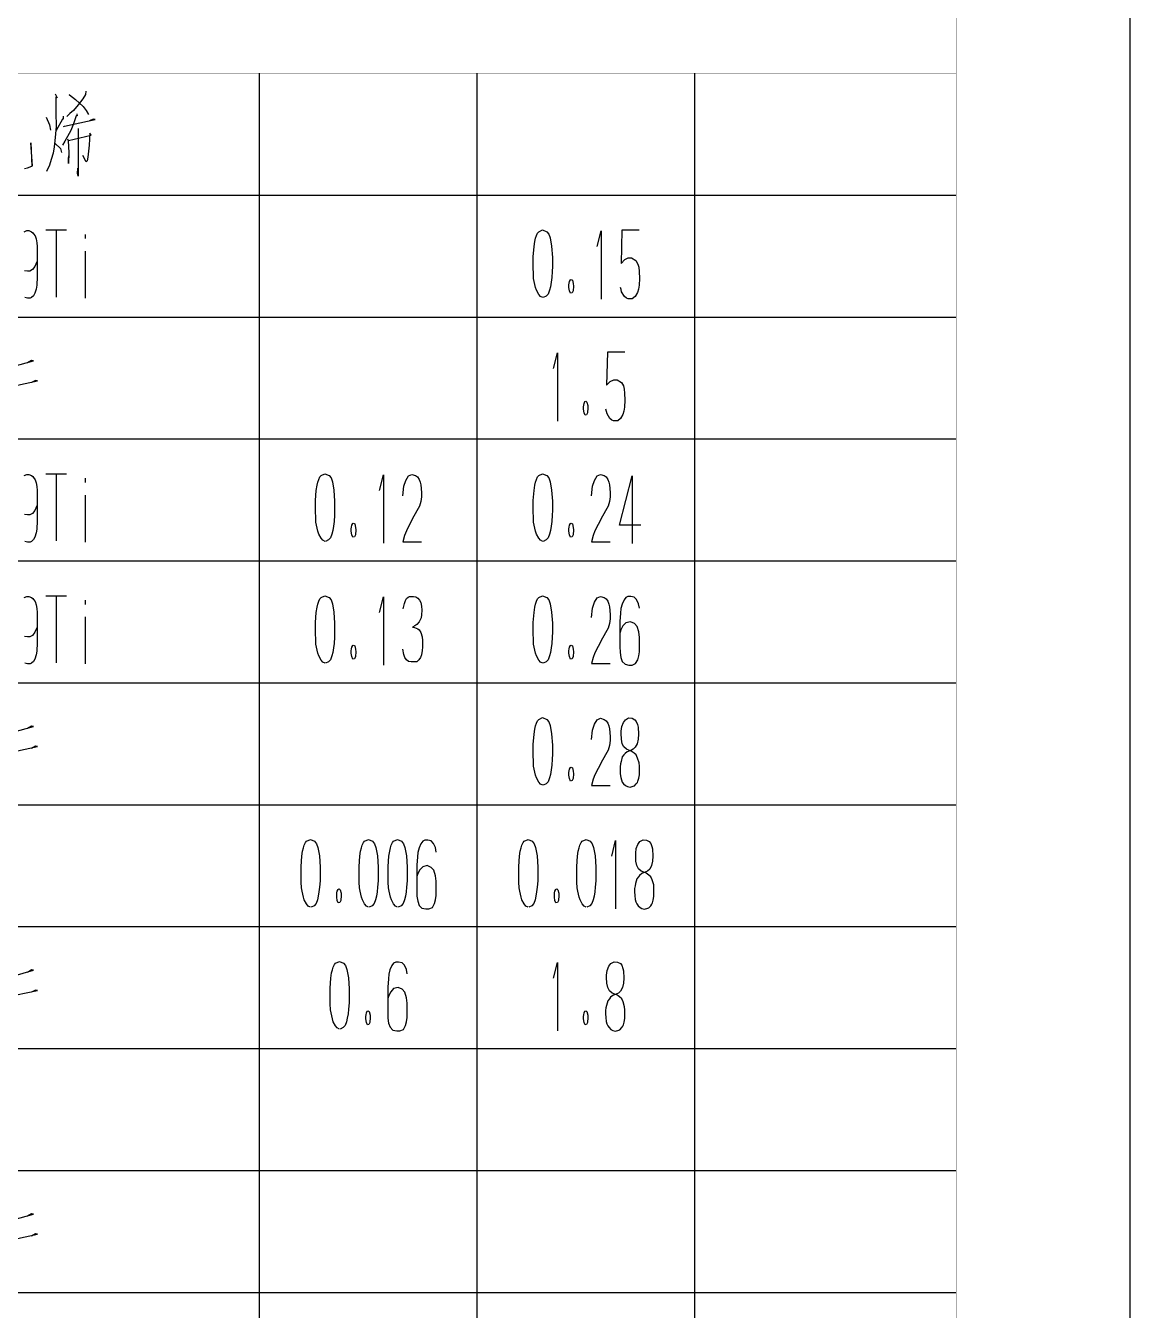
# Model space of a CAD drawing. Extents: x 0 to 2376, y 0 to 3364.
# Drawn here: x 2122.3 to 2376, y 1379.9 to 1674.9 of the extents above; entities that cross this region are included whole.
import ezdxf

# ---------------------------------------------------------------- set-up
doc = ezdxf.new("R2010")
doc.units = 0
doc.header["$MEASUREMENT"] = 0
for name, color, linetype in [('6', 7, 'Continuous'), ('8', 7, 'Continuous'), ('9', 7, 'Continuous')]:
    doc.layers.add(name, color=color, linetype=linetype)

# ---------------------------------------------------------------- blocks, each defined once
blk = doc.blocks.new('BLKENT83')
at = {"layer": '8', "color": 15, "linetype": 'Continuous'}
blk.add_line((2376, 0), (2376, 3364), dxfattribs=at)
at = {"layer": '8', "color": 7, "linetype": 'Continuous', "const_width": 0.03}
blk.add_lwpolyline([(2336, 40), (2336, 3324)], dxfattribs=at)
blk = doc.blocks.new('BLKENT240')
at = {"layer": '9', "color": 2, "linetype": 'Continuous'}
for p, q in [((2119.31, 1400.63), (2124.07, 1401.96)), ((2123.59, 1402.04), (2122.71, 1401.49)), ((2124.07, 1401.96), (2123.59, 1402.04)), ((2117.58, 1395.76), (2125.01, 1397.33)), ((2124.54, 1397.41), (2123.59, 1396.94)), ((2125.01, 1397.33), (2124.54, 1397.41))]:
    blk.add_line(p, q, dxfattribs=at)
blk = doc.blocks.new('BLKENT242')
at = {"layer": '9', "color": 2, "linetype": 'Continuous'}
for p, q in [((2119.31, 1456.63), (2124.07, 1457.96)), ((2123.59, 1458.04), (2122.71, 1457.49)), ((2124.07, 1457.96), (2123.59, 1458.04)), ((2192.54, 1457.36), (2192.73, 1458.08)), ((2192.73, 1458.08), (2192.91, 1458.72)), ((2192.91, 1458.72), (2193.2, 1459.28)), ((2193.2, 1459.28), (2193.46, 1459.6)), ((2193.46, 1459.6), (2194.35, 1460)), ((2194.35, 1460), (2195.29, 1459.6)), ((2195.29, 1459.6), (2195.76, 1459.04)), ((2195.76, 1459.04), (2196.05, 1458.16)), ((2196.05, 1458.16), (2196.41, 1456.24)), ((2205.95, 1458.08), (2205.67, 1457.04)), ((2206.37, 1459.04), (2205.95, 1458.08)), ((2206.79, 1459.6), (2206.37, 1459.04)), ((2207.29, 1459.84), (2206.79, 1459.6)), ((2207.94, 1459.84), (2207.29, 1459.84)), ((2208.73, 1459.68), (2207.94, 1459.84)), ((2209.25, 1459.12), (2208.73, 1459.68)), ((2209.72, 1458.16), (2209.25, 1459.12)), ((2209.9, 1457.12), (2209.72, 1458.16)), ((2243.54, 1456.16), (2244.42, 1459.76)), ((2244.42, 1459.76), (2244.42, 1444.08)), ((2255.72, 1456.88), (2255.85, 1457.92)), ((2255.85, 1457.92), (2256.22, 1458.88)), ((2256.22, 1458.88), (2256.69, 1459.52)), ((2256.69, 1459.52), (2257.42, 1459.92)), ((2257.42, 1459.92), (2258.2, 1459.84)), ((2258.2, 1459.84), (2258.86, 1459.52)), ((2258.86, 1459.52), (2259.17, 1459.12)), ((2259.17, 1459.12), (2259.46, 1458.4)), ((2259.46, 1458.4), (2259.59, 1457.84)), ((2259.59, 1457.84), (2259.67, 1456.16)), ((2192.2, 1453.84), (2192.36, 1456.16)), ((2192.36, 1456.16), (2192.54, 1457.36)), ((2196.41, 1456.24), (2196.57, 1453.68)), ((2205.59, 1456), (2205.43, 1454.08)), ((2205.67, 1457.04), (2205.59, 1456)), ((2255.72, 1456.32), (2255.72, 1456.88)), ((2255.77, 1455.04), (2255.72, 1456.32)), ((2255.98, 1454), (2255.77, 1455.04)), ((2259.59, 1455.04), (2259.35, 1454)), ((2259.67, 1456.16), (2259.59, 1455.04)), ((2117.58, 1451.76), (2125.01, 1453.33)), ((2124.54, 1453.41), (2123.59, 1452.94)), ((2125.01, 1453.33), (2124.54, 1453.41)), ((2192.2, 1451.04), (2192.2, 1453.84)), ((2196.57, 1451.6), (2196.54, 1450.48)), ((2196.57, 1453.68), (2196.57, 1451.6)), ((2205.43, 1454.08), (2205.43, 1448.32)), ((2205.67, 1452.16), (2205.48, 1451.52)), ((2206.11, 1453.04), (2205.67, 1452.16)), ((2206.79, 1453.76), (2206.11, 1453.04)), ((2207.84, 1454), (2206.79, 1453.76)), ((2208.78, 1453.6), (2207.84, 1454)), ((2209.35, 1452.96), (2208.78, 1453.6)), ((2209.75, 1451.68), (2209.35, 1452.96)), ((2209.9, 1450.4), (2209.75, 1451.68)), ((2256.35, 1453.28), (2255.98, 1454)), ((2256.95, 1452.72), (2256.35, 1453.28)), ((2256.61, 1451.76), (2256.35, 1451.44)), ((2257.1, 1452.16), (2256.61, 1451.76)), ((2257.63, 1452.48), (2256.95, 1452.72)), ((2258.07, 1452.56), (2257.1, 1452.16)), ((2258.7, 1451.84), (2257.81, 1452.48)), ((2258.44, 1452.72), (2258.07, 1452.56)), ((2258.93, 1453.2), (2258.44, 1452.72)), ((2259.17, 1451.44), (2258.7, 1451.84)), ((2259.35, 1454), (2258.93, 1453.2)), ((2192.23, 1450.24), (2192.2, 1451.04)), ((2192.28, 1448.88), (2192.23, 1450.24)), ((2192.41, 1448.16), (2192.28, 1448.88)), ((2196.44, 1449.04), (2196.31, 1448)), ((2196.54, 1450.48), (2196.44, 1449.04)), ((2200.73, 1448.56), (2200.86, 1448.64)), ((2200.91, 1448.64), (2201.2, 1448.48)), ((2209.9, 1448.24), (2209.9, 1450.4)), ((2250.73, 1448.56), (2250.86, 1448.64)), ((2250.91, 1448.64), (2251.2, 1448.48)), ((2255.56, 1449.36), (2255.48, 1448.72)), ((2255.48, 1448.72), (2255.48, 1448)), ((2255.69, 1449.92), (2255.56, 1449.36)), ((2255.98, 1450.96), (2255.69, 1449.92)), ((2256.35, 1451.44), (2255.98, 1450.96)), ((2259.48, 1450.72), (2259.17, 1451.44)), ((2259.85, 1449.6), (2259.48, 1450.72)), ((2259.9, 1448.88), (2259.85, 1449.6)), ((2259.9, 1447.84), (2259.9, 1448.88)), ((2192.73, 1446.8), (2192.41, 1448.16)), ((2192.93, 1446.16), (2192.73, 1446.8)), ((2193.46, 1445.2), (2192.93, 1446.16)), ((2195.94, 1446.16), (2195.63, 1445.28)), ((2196.15, 1446.96), (2195.94, 1446.16)), ((2196.31, 1448), (2196.15, 1446.96)), ((2200.39, 1447.36), (2200.44, 1447.76)), ((2200.39, 1446.8), (2200.39, 1447.36)), ((2200.52, 1446), (2200.39, 1446.8)), ((2200.44, 1447.76), (2200.52, 1448.16)), ((2200.52, 1448.16), (2200.73, 1448.56)), ((2200.75, 1445.44), (2200.52, 1446)), ((2201.35, 1446), (2201.12, 1445.52)), ((2201.2, 1448.48), (2201.38, 1447.68)), ((2201.43, 1447.12), (2201.35, 1446)), ((2201.38, 1447.68), (2201.43, 1447.12)), ((2205.43, 1448.32), (2205.48, 1446.96)), ((2205.48, 1446.96), (2205.64, 1445.84)), ((2205.64, 1445.84), (2205.98, 1444.88)), ((2209.54, 1445.28), (2209.77, 1446.16)), ((2209.77, 1446.16), (2209.9, 1447.12)), ((2209.9, 1447.12), (2209.9, 1448.24)), ((2250.39, 1447.36), (2250.44, 1447.76)), ((2250.39, 1446.8), (2250.39, 1447.36)), ((2250.52, 1446), (2250.39, 1446.8)), ((2250.44, 1447.76), (2250.52, 1448.16)), ((2250.52, 1448.16), (2250.73, 1448.56)), ((2250.75, 1445.44), (2250.52, 1446)), ((2251.35, 1446), (2251.12, 1445.52)), ((2251.2, 1448.48), (2251.38, 1447.68)), ((2251.43, 1447.12), (2251.35, 1446)), ((2251.38, 1447.68), (2251.43, 1447.12)), ((2255.48, 1448), (2255.51, 1447.12)), ((2255.51, 1447.12), (2255.61, 1446.24)), ((2255.61, 1446.24), (2255.77, 1445.68)), ((2255.77, 1445.68), (2255.95, 1445.2)), ((2259.56, 1445.44), (2259.75, 1446.08)), ((2259.75, 1446.08), (2259.9, 1446.88)), ((2259.9, 1446.88), (2259.9, 1447.84)), ((2193.85, 1444.72), (2193.46, 1445.2)), ((2194.37, 1444.48), (2193.85, 1444.72)), ((2195.18, 1444.8), (2194.48, 1444.48)), ((2195.63, 1445.28), (2195.18, 1444.8)), ((2201.12, 1445.52), (2200.75, 1445.44)), ((2205.98, 1444.88), (2206.61, 1444.24)), ((2206.61, 1444.24), (2207.5, 1444.08)), ((2207.5, 1444.08), (2208.2, 1444.08)), ((2208.2, 1444.08), (2209.04, 1444.4)), ((2209.04, 1444.4), (2209.54, 1445.28)), ((2251.12, 1445.52), (2250.75, 1445.44)), ((2255.95, 1445.2), (2256.27, 1444.8)), ((2256.27, 1444.8), (2256.71, 1444.4)), ((2256.71, 1444.4), (2257.16, 1444.16)), ((2257.16, 1444.16), (2257.76, 1444)), ((2257.76, 1444), (2258.49, 1444.24)), ((2258.49, 1444.24), (2258.78, 1444.32)), ((2258.78, 1444.32), (2259.17, 1444.8)), ((2259.17, 1444.8), (2259.43, 1445.12)), ((2259.43, 1445.12), (2259.56, 1445.44))]:
    blk.add_line(p, q, dxfattribs=at)
blk = doc.blocks.new('BLKENT243')
at = {"layer": '9', "color": 2, "linetype": 'Continuous'}
for p, q in [((2186.24, 1486.72), (2186.53, 1487.28)), ((2186.53, 1487.28), (2186.79, 1487.6)), ((2186.79, 1487.6), (2187.68, 1488)), ((2187.68, 1488), (2188.62, 1487.6)), ((2188.62, 1487.6), (2189.09, 1487.04)), ((2189.09, 1487.04), (2189.38, 1486.16)), ((2199.58, 1486.72), (2199.86, 1487.28)), ((2199.86, 1487.28), (2200.12, 1487.6)), ((2200.12, 1487.6), (2201.01, 1488)), ((2201.01, 1488), (2201.95, 1487.6)), ((2201.95, 1487.6), (2202.42, 1487.04)), ((2202.42, 1487.04), (2202.71, 1486.16)), ((2206.24, 1486.72), (2206.53, 1487.28)), ((2206.53, 1487.28), (2206.79, 1487.6)), ((2206.79, 1487.6), (2207.68, 1488)), ((2207.68, 1488), (2208.62, 1487.6)), ((2208.62, 1487.6), (2209.09, 1487.04)), ((2209.09, 1487.04), (2209.38, 1486.16)), ((2213.04, 1487.04), (2212.62, 1486.08)), ((2213.46, 1487.6), (2213.04, 1487.04)), ((2213.95, 1487.84), (2213.46, 1487.6)), ((2214.61, 1487.84), (2213.95, 1487.84)), ((2215.39, 1487.68), (2214.61, 1487.84)), ((2215.92, 1487.12), (2215.39, 1487.68)), ((2216.39, 1486.16), (2215.92, 1487.12)), ((2236.24, 1486.72), (2236.53, 1487.28)), ((2236.53, 1487.28), (2236.79, 1487.6)), ((2236.79, 1487.6), (2237.68, 1488)), ((2237.68, 1488), (2238.62, 1487.6)), ((2238.62, 1487.6), (2239.09, 1487.04)), ((2239.09, 1487.04), (2239.38, 1486.16)), ((2249.58, 1486.72), (2249.86, 1487.28)), ((2249.86, 1487.28), (2250.12, 1487.6)), ((2250.12, 1487.6), (2251.01, 1488)), ((2251.01, 1488), (2251.95, 1487.6)), ((2251.95, 1487.6), (2252.42, 1487.04)), ((2252.42, 1487.04), (2252.71, 1486.16)), ((2256.87, 1484.16), (2257.76, 1487.76)), ((2257.76, 1487.76), (2257.76, 1472.08)), ((2262.88, 1486.88), (2263.35, 1487.52)), ((2263.35, 1487.52), (2264.09, 1487.92)), ((2264.09, 1487.92), (2264.87, 1487.84)), ((2264.87, 1487.84), (2265.52, 1487.52)), ((2265.52, 1487.52), (2265.84, 1487.12)), ((2265.84, 1487.12), (2266.12, 1486.4)), ((2185.54, 1481.84), (2185.69, 1484.16)), ((2185.69, 1484.16), (2185.88, 1485.36)), ((2185.88, 1485.36), (2186.06, 1486.08)), ((2186.06, 1486.08), (2186.24, 1486.72)), ((2189.38, 1486.16), (2189.75, 1484.24)), ((2189.75, 1484.24), (2189.9, 1481.68)), ((2198.87, 1481.84), (2199.03, 1484.16)), ((2199.03, 1484.16), (2199.21, 1485.36)), ((2199.21, 1485.36), (2199.39, 1486.08)), ((2199.39, 1486.08), (2199.58, 1486.72)), ((2202.71, 1486.16), (2203.08, 1484.24)), ((2203.08, 1484.24), (2203.24, 1481.68)), ((2205.54, 1481.84), (2205.69, 1484.16)), ((2205.69, 1484.16), (2205.88, 1485.36)), ((2205.88, 1485.36), (2206.06, 1486.08)), ((2206.06, 1486.08), (2206.24, 1486.72)), ((2209.38, 1486.16), (2209.75, 1484.24)), ((2209.75, 1484.24), (2209.9, 1481.68)), ((2212.26, 1484), (2212.1, 1482.08)), ((2212.33, 1485.04), (2212.26, 1484)), ((2212.62, 1486.08), (2212.33, 1485.04)), ((2216.57, 1485.12), (2216.39, 1486.16)), ((2235.54, 1481.84), (2235.69, 1484.16)), ((2235.69, 1484.16), (2235.88, 1485.36)), ((2235.88, 1485.36), (2236.06, 1486.08)), ((2236.06, 1486.08), (2236.24, 1486.72)), ((2239.38, 1486.16), (2239.75, 1484.24)), ((2239.75, 1484.24), (2239.9, 1481.68)), ((2248.87, 1481.84), (2249.03, 1484.16)), ((2249.03, 1484.16), (2249.21, 1485.36)), ((2249.21, 1485.36), (2249.39, 1486.08)), ((2249.39, 1486.08), (2249.58, 1486.72)), ((2252.71, 1486.16), (2253.08, 1484.24)), ((2253.08, 1484.24), (2253.24, 1481.68)), ((2262.39, 1484.88), (2262.52, 1485.92)), ((2262.39, 1484.32), (2262.39, 1484.88)), ((2262.44, 1483.04), (2262.39, 1484.32)), ((2262.52, 1485.92), (2262.88, 1486.88)), ((2266.12, 1486.4), (2266.26, 1485.84)), ((2266.26, 1485.84), (2266.33, 1484.16)), ((2266.33, 1484.16), (2266.26, 1483.04)), ((2185.54, 1479.04), (2185.54, 1481.84)), ((2189.9, 1481.68), (2189.9, 1479.6)), ((2198.87, 1479.04), (2198.87, 1481.84)), ((2203.24, 1481.68), (2203.24, 1479.6)), ((2205.54, 1479.04), (2205.54, 1481.84)), ((2209.9, 1481.68), (2209.9, 1479.6)), ((2212.1, 1482.08), (2212.1, 1476.32)), ((2212.78, 1481.04), (2212.33, 1480.16)), ((2213.46, 1481.76), (2212.78, 1481.04)), ((2214.5, 1482), (2213.46, 1481.76)), ((2215.44, 1481.6), (2214.5, 1482)), ((2216.02, 1480.96), (2215.44, 1481.6)), ((2235.54, 1479.04), (2235.54, 1481.84)), ((2239.9, 1481.68), (2239.9, 1479.6)), ((2248.87, 1479.04), (2248.87, 1481.84)), ((2253.24, 1481.68), (2253.24, 1479.6)), ((2262.65, 1482), (2262.44, 1483.04)), ((2263.01, 1481.28), (2262.65, 1482)), ((2263.61, 1480.72), (2263.01, 1481.28)), ((2265.6, 1481.2), (2265.1, 1480.72)), ((2266.02, 1482), (2265.6, 1481.2)), ((2266.26, 1483.04), (2266.02, 1482)), ((2185.56, 1478.24), (2185.54, 1479.04)), ((2185.61, 1476.88), (2185.56, 1478.24)), ((2189.88, 1478.48), (2189.77, 1477.04)), ((2189.9, 1479.6), (2189.88, 1478.48)), ((2198.9, 1478.24), (2198.87, 1479.04)), ((2198.95, 1476.88), (2198.9, 1478.24)), ((2203.21, 1478.48), (2203.1, 1477.04)), ((2203.24, 1479.6), (2203.21, 1478.48)), ((2205.56, 1478.24), (2205.54, 1479.04)), ((2205.61, 1476.88), (2205.56, 1478.24)), ((2209.88, 1478.48), (2209.77, 1477.04)), ((2209.9, 1479.6), (2209.88, 1478.48)), ((2212.33, 1480.16), (2212.15, 1479.52)), ((2216.41, 1479.68), (2216.02, 1480.96)), ((2216.57, 1478.4), (2216.41, 1479.68)), ((2216.57, 1476.24), (2216.57, 1478.4)), ((2235.56, 1478.24), (2235.54, 1479.04)), ((2235.61, 1476.88), (2235.56, 1478.24)), ((2239.88, 1478.48), (2239.77, 1477.04)), ((2239.9, 1479.6), (2239.88, 1478.48)), ((2248.9, 1478.24), (2248.87, 1479.04)), ((2248.95, 1476.88), (2248.9, 1478.24)), ((2253.21, 1478.48), (2253.1, 1477.04)), ((2253.24, 1479.6), (2253.21, 1478.48)), ((2262.65, 1478.96), (2262.36, 1477.92)), ((2263.01, 1479.44), (2262.65, 1478.96)), ((2263.27, 1479.76), (2263.01, 1479.44)), ((2263.77, 1480.16), (2263.27, 1479.76)), ((2264.29, 1480.48), (2263.61, 1480.72)), ((2264.74, 1480.56), (2263.77, 1480.16)), ((2265.37, 1479.84), (2264.48, 1480.48)), ((2265.1, 1480.72), (2264.74, 1480.56)), ((2265.84, 1479.44), (2265.37, 1479.84)), ((2266.15, 1478.72), (2265.84, 1479.44)), ((2266.52, 1477.6), (2266.15, 1478.72)), ((2185.75, 1476.16), (2185.61, 1476.88)), ((2186.06, 1474.8), (2185.75, 1476.16)), ((2189.64, 1476), (2189.48, 1474.96)), ((2189.77, 1477.04), (2189.64, 1476)), ((2193.72, 1475.36), (2193.77, 1475.76)), ((2193.72, 1474.8), (2193.72, 1475.36)), ((2193.77, 1475.76), (2193.85, 1476.16)), ((2193.85, 1476.16), (2194.06, 1476.56)), ((2194.06, 1476.56), (2194.19, 1476.64)), ((2194.24, 1476.64), (2194.53, 1476.48)), ((2194.53, 1476.48), (2194.71, 1475.68)), ((2194.71, 1475.68), (2194.76, 1475.12)), ((2199.08, 1476.16), (2198.95, 1476.88)), ((2199.39, 1474.8), (2199.08, 1476.16)), ((2202.97, 1476), (2202.82, 1474.96)), ((2203.1, 1477.04), (2202.97, 1476)), ((2205.75, 1476.16), (2205.61, 1476.88)), ((2206.06, 1474.8), (2205.75, 1476.16)), ((2209.64, 1476), (2209.48, 1474.96)), ((2209.77, 1477.04), (2209.64, 1476)), ((2212.1, 1476.32), (2212.15, 1474.96)), ((2216.57, 1475.12), (2216.57, 1476.24)), ((2235.75, 1476.16), (2235.61, 1476.88)), ((2236.06, 1474.8), (2235.75, 1476.16)), ((2239.64, 1476), (2239.48, 1474.96)), ((2239.77, 1477.04), (2239.64, 1476)), ((2243.72, 1475.36), (2243.77, 1475.76)), ((2243.72, 1474.8), (2243.72, 1475.36)), ((2243.77, 1475.76), (2243.85, 1476.16)), ((2243.85, 1476.16), (2244.06, 1476.56)), ((2244.06, 1476.56), (2244.19, 1476.64)), ((2244.24, 1476.64), (2244.53, 1476.48)), ((2244.53, 1476.48), (2244.71, 1475.68)), ((2244.71, 1475.68), (2244.76, 1475.12)), ((2249.08, 1476.16), (2248.95, 1476.88)), ((2249.39, 1474.8), (2249.08, 1476.16)), ((2252.97, 1476), (2252.82, 1474.96)), ((2253.1, 1477.04), (2252.97, 1476)), ((2262.23, 1477.36), (2262.15, 1476.72)), ((2262.15, 1476.72), (2262.15, 1476)), ((2262.15, 1476), (2262.18, 1475.12)), ((2262.36, 1477.92), (2262.23, 1477.36)), ((2266.57, 1476.88), (2266.52, 1477.6)), ((2266.57, 1475.84), (2266.57, 1476.88)), ((2266.57, 1474.88), (2266.57, 1475.84)), ((2186.27, 1474.16), (2186.06, 1474.8)), ((2186.79, 1473.2), (2186.27, 1474.16)), ((2187.18, 1472.72), (2186.79, 1473.2)), ((2187.71, 1472.48), (2187.18, 1472.72)), ((2188.52, 1472.8), (2187.81, 1472.48)), ((2188.96, 1473.28), (2188.52, 1472.8)), ((2189.27, 1474.16), (2188.96, 1473.28)), ((2189.48, 1474.96), (2189.27, 1474.16)), ((2193.85, 1474), (2193.72, 1474.8)), ((2194.08, 1473.44), (2193.85, 1474)), ((2194.45, 1473.52), (2194.08, 1473.44)), ((2194.69, 1474), (2194.45, 1473.52)), ((2194.76, 1475.12), (2194.69, 1474)), ((2199.6, 1474.16), (2199.39, 1474.8)), ((2200.12, 1473.2), (2199.6, 1474.16)), ((2200.52, 1472.72), (2200.12, 1473.2)), ((2201.04, 1472.48), (2200.52, 1472.72)), ((2201.85, 1472.8), (2201.14, 1472.48)), ((2202.29, 1473.28), (2201.85, 1472.8)), ((2202.61, 1474.16), (2202.29, 1473.28)), ((2202.82, 1474.96), (2202.61, 1474.16)), ((2206.27, 1474.16), (2206.06, 1474.8)), ((2206.79, 1473.2), (2206.27, 1474.16)), ((2207.18, 1472.72), (2206.79, 1473.2)), ((2207.71, 1472.48), (2207.18, 1472.72)), ((2208.52, 1472.8), (2207.81, 1472.48)), ((2208.96, 1473.28), (2208.52, 1472.8)), ((2209.27, 1474.16), (2208.96, 1473.28)), ((2209.48, 1474.96), (2209.27, 1474.16)), ((2212.15, 1474.96), (2212.31, 1473.84)), ((2212.31, 1473.84), (2212.65, 1472.88)), ((2212.65, 1472.88), (2213.27, 1472.24)), ((2213.27, 1472.24), (2214.16, 1472.08)), ((2214.87, 1472.08), (2215.71, 1472.4)), ((2215.71, 1472.4), (2216.2, 1473.28)), ((2216.2, 1473.28), (2216.44, 1474.16)), ((2216.44, 1474.16), (2216.57, 1475.12)), ((2236.27, 1474.16), (2236.06, 1474.8)), ((2236.79, 1473.2), (2236.27, 1474.16)), ((2237.18, 1472.72), (2236.79, 1473.2)), ((2237.71, 1472.48), (2237.18, 1472.72)), ((2238.52, 1472.8), (2237.81, 1472.48)), ((2238.96, 1473.28), (2238.52, 1472.8)), ((2239.27, 1474.16), (2238.96, 1473.28)), ((2239.48, 1474.96), (2239.27, 1474.16)), ((2243.85, 1474), (2243.72, 1474.8)), ((2244.08, 1473.44), (2243.85, 1474)), ((2244.45, 1473.52), (2244.08, 1473.44)), ((2244.69, 1474), (2244.45, 1473.52)), ((2244.76, 1475.12), (2244.69, 1474)), ((2249.6, 1474.16), (2249.39, 1474.8)), ((2250.12, 1473.2), (2249.6, 1474.16)), ((2250.52, 1472.72), (2250.12, 1473.2)), ((2251.04, 1472.48), (2250.52, 1472.72)), ((2251.85, 1472.8), (2251.14, 1472.48)), ((2252.29, 1473.28), (2251.85, 1472.8)), ((2252.61, 1474.16), (2252.29, 1473.28)), ((2252.82, 1474.96), (2252.61, 1474.16)), ((2262.18, 1475.12), (2262.28, 1474.24)), ((2262.28, 1474.24), (2262.44, 1473.68)), ((2262.44, 1473.68), (2262.62, 1473.2)), ((2262.62, 1473.2), (2262.93, 1472.8)), ((2262.93, 1472.8), (2263.38, 1472.4)), ((2263.38, 1472.4), (2263.82, 1472.16)), ((2264.43, 1472), (2265.16, 1472.24)), ((2265.16, 1472.24), (2265.44, 1472.32)), ((2265.44, 1472.32), (2265.84, 1472.8)), ((2265.84, 1472.8), (2266.1, 1473.12)), ((2266.1, 1473.12), (2266.23, 1473.44)), ((2266.23, 1473.44), (2266.41, 1474.08)), ((2266.41, 1474.08), (2266.57, 1474.88)), ((2214.16, 1472.08), (2214.87, 1472.08)), ((2263.82, 1472.16), (2264.43, 1472))]:
    blk.add_line(p, q, dxfattribs=at)
blk = doc.blocks.new('BLKENT244')
at = {"layer": '9', "color": 2, "linetype": 'Continuous'}
for p, q in [((2119.31, 1512.63), (2124.07, 1513.96)), ((2123.59, 1514.04), (2122.71, 1513.49)), ((2124.07, 1513.96), (2123.59, 1514.04)), ((2239.21, 1513.36), (2239.39, 1514.08)), ((2239.39, 1514.08), (2239.58, 1514.72)), ((2239.58, 1514.72), (2239.86, 1515.28)), ((2239.86, 1515.28), (2240.12, 1515.6)), ((2240.12, 1515.6), (2241.01, 1516)), ((2241.01, 1516), (2241.95, 1515.6)), ((2241.95, 1515.6), (2242.42, 1515.04)), ((2242.42, 1515.04), (2242.71, 1514.16)), ((2242.71, 1514.16), (2243.08, 1512.24)), ((2252.49, 1513.12), (2252.91, 1514.48)), ((2252.91, 1514.48), (2253.51, 1515.52)), ((2253.51, 1515.52), (2254.27, 1515.84)), ((2254.27, 1515.84), (2255.16, 1515.6)), ((2255.16, 1515.6), (2255.63, 1515.28)), ((2255.63, 1515.28), (2255.97, 1514.72)), ((2255.97, 1514.72), (2256.2, 1514.08)), ((2256.2, 1514.08), (2256.36, 1513.44)), ((2259.05, 1512.88), (2259.18, 1513.92)), ((2259.18, 1513.92), (2259.55, 1514.88)), ((2259.55, 1514.88), (2260.02, 1515.52)), ((2260.02, 1515.52), (2260.75, 1515.92)), ((2260.75, 1515.92), (2261.54, 1515.84)), ((2261.54, 1515.84), (2262.19, 1515.52)), ((2262.19, 1515.52), (2262.5, 1515.12)), ((2262.5, 1515.12), (2262.79, 1514.4)), ((2262.79, 1514.4), (2262.92, 1513.84)), ((2262.92, 1513.84), (2263, 1512.16)), ((2238.87, 1509.84), (2239.03, 1512.16)), ((2239.03, 1512.16), (2239.21, 1513.36)), ((2243.08, 1512.24), (2243.24, 1509.68)), ((2252.23, 1510.96), (2252.49, 1513.12)), ((2256.36, 1513.44), (2256.54, 1511.68)), ((2256.49, 1510.72), (2256.39, 1509.6)), ((2256.54, 1511.68), (2256.49, 1510.72)), ((2259.05, 1512.32), (2259.05, 1512.88)), ((2259.1, 1511.04), (2259.05, 1512.32)), ((2259.31, 1510), (2259.1, 1511.04)), ((2262.92, 1511.04), (2262.69, 1510)), ((2263, 1512.16), (2262.92, 1511.04)), ((2117.58, 1507.76), (2125.01, 1509.33)), ((2124.54, 1509.41), (2123.59, 1508.94)), ((2125.01, 1509.33), (2124.54, 1509.41)), ((2238.87, 1507.04), (2238.87, 1509.84)), ((2243.24, 1507.6), (2243.21, 1506.48)), ((2243.24, 1509.68), (2243.24, 1507.6)), ((2255.78, 1508), (2254.79, 1506.24)), ((2256.07, 1508.56), (2255.78, 1508)), ((2256.39, 1509.6), (2256.07, 1508.56)), ((2259.68, 1509.28), (2259.31, 1510)), ((2260.28, 1508.72), (2259.68, 1509.28)), ((2259.94, 1507.76), (2259.68, 1507.44)), ((2260.44, 1508.16), (2259.94, 1507.76)), ((2260.96, 1508.48), (2260.28, 1508.72)), ((2261.41, 1508.56), (2260.44, 1508.16)), ((2262.03, 1507.84), (2261.14, 1508.48)), ((2261.77, 1508.72), (2261.41, 1508.56)), ((2262.27, 1509.2), (2261.77, 1508.72)), ((2262.5, 1507.44), (2262.03, 1507.84)), ((2262.69, 1510), (2262.27, 1509.2)), ((2238.9, 1506.24), (2238.87, 1507.04)), ((2238.95, 1504.88), (2238.9, 1506.24)), ((2239.08, 1504.16), (2238.95, 1504.88)), ((2243.1, 1505.04), (2242.97, 1504)), ((2243.21, 1506.48), (2243.1, 1505.04)), ((2247.39, 1504.56), (2247.52, 1504.64)), ((2247.58, 1504.64), (2247.86, 1504.48)), ((2254.79, 1506.24), (2253.75, 1504.32)), ((2258.9, 1505.36), (2258.82, 1504.72)), ((2258.82, 1504.72), (2258.82, 1504)), ((2259.03, 1505.92), (2258.9, 1505.36)), ((2259.31, 1506.96), (2259.03, 1505.92)), ((2259.68, 1507.44), (2259.31, 1506.96)), ((2262.82, 1506.72), (2262.5, 1507.44)), ((2263.18, 1505.6), (2262.82, 1506.72)), ((2263.24, 1504.88), (2263.18, 1505.6)), ((2263.24, 1503.84), (2263.24, 1504.88)), ((2239.39, 1502.8), (2239.08, 1504.16)), ((2239.6, 1502.16), (2239.39, 1502.8)), ((2240.12, 1501.2), (2239.6, 1502.16)), ((2242.61, 1502.16), (2242.29, 1501.28)), ((2242.82, 1502.96), (2242.61, 1502.16)), ((2242.97, 1504), (2242.82, 1502.96)), ((2247.05, 1503.36), (2247.1, 1503.76)), ((2247.05, 1502.8), (2247.05, 1503.36)), ((2247.18, 1502), (2247.05, 1502.8)), ((2247.1, 1503.76), (2247.18, 1504.16)), ((2247.18, 1504.16), (2247.39, 1504.56)), ((2247.42, 1501.44), (2247.18, 1502)), ((2248.02, 1502), (2247.78, 1501.52)), ((2247.86, 1504.48), (2248.05, 1503.68)), ((2248.1, 1503.12), (2248.02, 1502)), ((2248.05, 1503.68), (2248.1, 1503.12)), ((2252.65, 1501.84), (2252.23, 1500.4)), ((2253.04, 1502.88), (2252.65, 1501.84)), ((2253.75, 1504.32), (2253.04, 1502.88)), ((2258.82, 1504), (2258.84, 1503.12)), ((2258.84, 1503.12), (2258.95, 1502.24)), ((2258.95, 1502.24), (2259.1, 1501.68)), ((2259.1, 1501.68), (2259.29, 1501.2)), ((2262.9, 1501.44), (2263.08, 1502.08)), ((2263.08, 1502.08), (2263.24, 1502.88)), ((2263.24, 1502.88), (2263.24, 1503.84)), ((2240.52, 1500.72), (2240.12, 1501.2)), ((2241.04, 1500.48), (2240.52, 1500.72)), ((2241.85, 1500.8), (2241.14, 1500.48)), ((2242.29, 1501.28), (2241.85, 1500.8)), ((2247.78, 1501.52), (2247.42, 1501.44)), ((2252.23, 1500.4), (2256.54, 1500.4)), ((2259.29, 1501.2), (2259.6, 1500.8)), ((2259.6, 1500.8), (2260.05, 1500.4)), ((2260.05, 1500.4), (2260.49, 1500.16)), ((2260.49, 1500.16), (2261.09, 1500)), ((2261.09, 1500), (2261.82, 1500.24)), ((2261.82, 1500.24), (2262.11, 1500.32)), ((2262.11, 1500.32), (2262.5, 1500.8)), ((2262.5, 1500.8), (2262.77, 1501.12)), ((2262.77, 1501.12), (2262.9, 1501.44))]:
    blk.add_line(p, q, dxfattribs=at)
blk = doc.blocks.new('BLKENT245')
at = {"layer": '9', "color": 2, "linetype": 'Continuous'}
for p, q in [((2121.9, 1543.6), (2122.5, 1543.84)), ((2122.5, 1543.84), (2122.97, 1543.84)), ((2122.97, 1543.84), (2123.57, 1543.6)), ((2123.57, 1543.6), (2123.91, 1543.36)), ((2123.91, 1543.36), (2124.09, 1543.12)), ((2124.09, 1543.12), (2124.41, 1542.64)), ((2131.65, 1543.92), (2126.86, 1543.92)), ((2129.24, 1543.92), (2129.24, 1528.56)), ((2189.58, 1542.72), (2189.86, 1543.28)), ((2189.86, 1543.28), (2190.12, 1543.6)), ((2190.12, 1543.6), (2191.01, 1544)), ((2191.01, 1544), (2191.95, 1543.6)), ((2191.95, 1543.6), (2192.42, 1543.04)), ((2192.42, 1543.04), (2192.71, 1542.16)), ((2203.54, 1540.16), (2204.43, 1543.76)), ((2204.43, 1543.76), (2204.43, 1528.08)), ((2209.55, 1542.88), (2209.78, 1543.36)), ((2209.78, 1543.36), (2210.1, 1543.68)), ((2210.1, 1543.68), (2210.46, 1543.84)), ((2210.46, 1543.84), (2211.35, 1543.84)), ((2211.35, 1543.84), (2211.9, 1543.76)), ((2211.9, 1543.76), (2212.37, 1543.44)), ((2212.37, 1543.44), (2212.74, 1542.96)), ((2239.58, 1542.72), (2239.86, 1543.28)), ((2239.86, 1543.28), (2240.12, 1543.6)), ((2240.12, 1543.6), (2241.01, 1544)), ((2241.01, 1544), (2241.95, 1543.6)), ((2241.95, 1543.6), (2242.42, 1543.04)), ((2242.42, 1543.04), (2242.71, 1542.16)), ((2252.91, 1542.48), (2253.51, 1543.52)), ((2253.51, 1543.52), (2254.27, 1543.84)), ((2254.27, 1543.84), (2255.16, 1543.6)), ((2255.16, 1543.6), (2255.63, 1543.28)), ((2255.63, 1543.28), (2255.97, 1542.72)), ((2259.71, 1543.04), (2259.29, 1542.08)), ((2260.12, 1543.6), (2259.71, 1543.04)), ((2260.62, 1543.84), (2260.12, 1543.6)), ((2261.27, 1543.84), (2260.62, 1543.84)), ((2262.06, 1543.68), (2261.27, 1543.84)), ((2262.58, 1543.12), (2262.06, 1543.68)), ((2263.05, 1542.16), (2262.58, 1543.12)), ((2124.41, 1542.64), (2124.69, 1541.92)), ((2124.69, 1541.92), (2124.85, 1541.04)), ((2124.85, 1541.04), (2124.88, 1540.16)), ((2124.88, 1540.16), (2124.88, 1536.48)), ((2135.99, 1542.48), (2135.83, 1542.48)), ((2135.94, 1542.96), (2135.94, 1542)), ((2188.87, 1537.84), (2189.03, 1540.16)), ((2189.03, 1540.16), (2189.21, 1541.36)), ((2189.21, 1541.36), (2189.39, 1542.08)), ((2189.39, 1542.08), (2189.58, 1542.72)), ((2192.71, 1542.16), (2193.08, 1540.24)), ((2193.08, 1540.24), (2193.24, 1537.68)), ((2208.97, 1540.96), (2209.13, 1541.6)), ((2209.13, 1541.6), (2209.29, 1542.24)), ((2209.29, 1542.24), (2209.55, 1542.88)), ((2212.74, 1542.96), (2213, 1542.4)), ((2213, 1542.4), (2213.18, 1541.6)), ((2213.18, 1541.6), (2213.26, 1540.64)), ((2213.26, 1540.64), (2213.18, 1539.6)), ((2238.87, 1537.84), (2239.03, 1540.16)), ((2239.03, 1540.16), (2239.21, 1541.36)), ((2239.21, 1541.36), (2239.39, 1542.08)), ((2239.39, 1542.08), (2239.58, 1542.72)), ((2242.71, 1542.16), (2243.08, 1540.24)), ((2243.08, 1540.24), (2243.24, 1537.68)), ((2252.23, 1538.96), (2252.49, 1541.12)), ((2252.49, 1541.12), (2252.91, 1542.48)), ((2255.97, 1542.72), (2256.2, 1542.08)), ((2256.2, 1542.08), (2256.36, 1541.44)), ((2256.36, 1541.44), (2256.54, 1539.68)), ((2259, 1541.04), (2258.92, 1540)), ((2259.29, 1542.08), (2259, 1541.04)), ((2263.24, 1541.12), (2263.05, 1542.16)), ((2135.94, 1539.12), (2135.94, 1528.32)), ((2188.87, 1535.04), (2188.87, 1537.84)), ((2193.24, 1537.68), (2193.24, 1535.6)), ((2212.14, 1537.36), (2211.67, 1537.04)), ((2212.66, 1538), (2212.14, 1537.36)), ((2213.08, 1538.88), (2212.66, 1538)), ((2213.18, 1539.6), (2213.08, 1538.88)), ((2238.87, 1535.04), (2238.87, 1537.84)), ((2243.24, 1537.68), (2243.24, 1535.6)), ((2256.39, 1537.6), (2256.07, 1536.56)), ((2256.49, 1538.72), (2256.39, 1537.6)), ((2256.54, 1539.68), (2256.49, 1538.72)), ((2258.92, 1540), (2258.77, 1538.08)), ((2258.77, 1538.08), (2258.77, 1532.32)), ((2260.12, 1537.76), (2259.44, 1537.04)), ((2261.17, 1538), (2260.12, 1537.76)), ((2262.11, 1537.6), (2261.17, 1538)), ((2262.69, 1536.96), (2262.11, 1537.6)), ((2122.65, 1534.56), (2121.97, 1534.64)), ((2123.23, 1534.56), (2122.65, 1534.56)), ((2123.8, 1534.88), (2123.23, 1534.56)), ((2124.35, 1535.6), (2123.8, 1534.88)), ((2124.85, 1536.64), (2124.35, 1535.6)), ((2124.88, 1536.48), (2124.88, 1533.2)), ((2188.9, 1534.24), (2188.87, 1535.04)), ((2188.95, 1532.88), (2188.9, 1534.24)), ((2193.21, 1534.48), (2193.1, 1533.04)), ((2193.24, 1535.6), (2193.21, 1534.48)), ((2211.67, 1537.04), (2211.09, 1536.8)), ((2211.09, 1536.8), (2211.56, 1536.72)), ((2211.56, 1536.72), (2212.32, 1536.4)), ((2212.32, 1536.4), (2212.69, 1536.16)), ((2212.69, 1536.16), (2213.03, 1535.52)), ((2213.03, 1535.52), (2213.31, 1534.56)), ((2213.31, 1534.56), (2213.39, 1533.68)), ((2238.9, 1534.24), (2238.87, 1535.04)), ((2238.95, 1532.88), (2238.9, 1534.24)), ((2243.21, 1534.48), (2243.1, 1533.04)), ((2243.24, 1535.6), (2243.21, 1534.48)), ((2254.79, 1534.24), (2253.75, 1532.32)), ((2255.78, 1536), (2254.79, 1534.24)), ((2256.07, 1536.56), (2255.78, 1536)), ((2259, 1536.16), (2258.82, 1535.52)), ((2259.44, 1537.04), (2259, 1536.16)), ((2263.08, 1535.68), (2262.69, 1536.96)), ((2263.24, 1534.4), (2263.08, 1535.68)), ((2263.24, 1532.24), (2263.24, 1534.4)), ((2124.8, 1531.28), (2124.69, 1530.4)), ((2124.88, 1533.2), (2124.8, 1531.28)), ((2189.08, 1532.16), (2188.95, 1532.88)), ((2189.39, 1530.8), (2189.08, 1532.16)), ((2192.97, 1532), (2192.82, 1530.96)), ((2193.1, 1533.04), (2192.97, 1532)), ((2197.05, 1531.36), (2197.1, 1531.76)), ((2197.05, 1530.8), (2197.05, 1531.36)), ((2197.1, 1531.76), (2197.18, 1532.16)), ((2197.18, 1532.16), (2197.39, 1532.56)), ((2197.39, 1532.56), (2197.52, 1532.64)), ((2197.58, 1532.64), (2197.86, 1532.48)), ((2197.86, 1532.48), (2198.05, 1531.68)), ((2198.05, 1531.68), (2198.1, 1531.12)), ((2209.13, 1530.48), (2208.87, 1531.68)), ((2213.37, 1531.44), (2213.18, 1530.4)), ((2213.39, 1532.16), (2213.37, 1531.44)), ((2213.39, 1533.68), (2213.39, 1532.16)), ((2239.08, 1532.16), (2238.95, 1532.88)), ((2239.39, 1530.8), (2239.08, 1532.16)), ((2242.97, 1532), (2242.82, 1530.96)), ((2243.1, 1533.04), (2242.97, 1532)), ((2247.05, 1531.36), (2247.1, 1531.76)), ((2247.05, 1530.8), (2247.05, 1531.36)), ((2247.1, 1531.76), (2247.18, 1532.16)), ((2247.18, 1532.16), (2247.39, 1532.56)), ((2247.39, 1532.56), (2247.52, 1532.64)), ((2247.58, 1532.64), (2247.86, 1532.48)), ((2247.86, 1532.48), (2248.05, 1531.68)), ((2248.05, 1531.68), (2248.1, 1531.12)), ((2253.75, 1532.32), (2253.04, 1530.88)), ((2258.77, 1532.32), (2258.82, 1530.96)), ((2263.24, 1531.12), (2263.24, 1532.24)), ((2122.65, 1528.32), (2122.08, 1528.48)), ((2123.28, 1528.32), (2122.65, 1528.32)), ((2123.6, 1528.48), (2123.28, 1528.32)), ((2124.04, 1528.88), (2123.6, 1528.48)), ((2124.35, 1529.44), (2124.04, 1528.88)), ((2124.69, 1530.4), (2124.35, 1529.44)), ((2189.6, 1530.16), (2189.39, 1530.8)), ((2190.12, 1529.2), (2189.6, 1530.16)), ((2190.52, 1528.72), (2190.12, 1529.2)), ((2191.04, 1528.48), (2190.52, 1528.72)), ((2191.85, 1528.8), (2191.14, 1528.48)), ((2192.29, 1529.28), (2191.85, 1528.8)), ((2192.61, 1530.16), (2192.29, 1529.28)), ((2192.82, 1530.96), (2192.61, 1530.16)), ((2197.18, 1530), (2197.05, 1530.8)), ((2197.42, 1529.44), (2197.18, 1530)), ((2197.78, 1529.52), (2197.42, 1529.44)), ((2198.02, 1530), (2197.78, 1529.52)), ((2198.1, 1531.12), (2198.02, 1530)), ((2209.39, 1529.84), (2209.13, 1530.48)), ((2209.78, 1529.28), (2209.39, 1529.84)), ((2210.18, 1528.88), (2209.78, 1529.28)), ((2210.78, 1528.8), (2210.18, 1528.88)), ((2212.14, 1528.8), (2210.78, 1528.8)), ((2212.58, 1529.28), (2212.14, 1528.8)), ((2212.95, 1529.84), (2212.58, 1529.28)), ((2213.18, 1530.4), (2212.95, 1529.84)), ((2239.6, 1530.16), (2239.39, 1530.8)), ((2240.12, 1529.2), (2239.6, 1530.16)), ((2240.52, 1528.72), (2240.12, 1529.2)), ((2241.04, 1528.48), (2240.52, 1528.72)), ((2241.85, 1528.8), (2241.14, 1528.48)), ((2242.29, 1529.28), (2241.85, 1528.8)), ((2242.61, 1530.16), (2242.29, 1529.28)), ((2242.82, 1530.96), (2242.61, 1530.16)), ((2247.18, 1530), (2247.05, 1530.8)), ((2247.42, 1529.44), (2247.18, 1530)), ((2247.78, 1529.52), (2247.42, 1529.44)), ((2248.02, 1530), (2247.78, 1529.52)), ((2248.1, 1531.12), (2248.02, 1530)), ((2252.65, 1529.84), (2252.23, 1528.4)), ((2252.23, 1528.4), (2256.54, 1528.4)), ((2253.04, 1530.88), (2252.65, 1529.84)), ((2258.82, 1530.96), (2258.97, 1529.84)), ((2258.97, 1529.84), (2259.31, 1528.88)), ((2259.31, 1528.88), (2259.94, 1528.24)), ((2259.94, 1528.24), (2260.83, 1528.08)), ((2261.54, 1528.08), (2262.37, 1528.4)), ((2262.37, 1528.4), (2262.87, 1529.28)), ((2262.87, 1529.28), (2263.1, 1530.16)), ((2263.1, 1530.16), (2263.24, 1531.12)), ((2260.83, 1528.08), (2261.54, 1528.08))]:
    blk.add_line(p, q, dxfattribs=at)
blk = doc.blocks.new('BLKENT246')
at = {"layer": '9', "color": 2, "linetype": 'Continuous'}
for p, q in [((2121.9, 1571.6), (2122.5, 1571.84)), ((2122.5, 1571.84), (2122.97, 1571.84)), ((2122.97, 1571.84), (2123.57, 1571.6)), ((2123.57, 1571.6), (2123.91, 1571.36)), ((2123.91, 1571.36), (2124.09, 1571.12)), ((2124.09, 1571.12), (2124.41, 1570.64)), ((2124.41, 1570.64), (2124.69, 1569.92)), ((2124.69, 1569.92), (2124.85, 1569.04)), ((2131.65, 1571.92), (2126.86, 1571.92)), ((2129.24, 1571.92), (2129.24, 1556.56)), ((2135.99, 1570.48), (2135.83, 1570.48)), ((2135.94, 1570.96), (2135.94, 1570)), ((2189.21, 1569.36), (2189.39, 1570.08)), ((2189.39, 1570.08), (2189.58, 1570.72)), ((2189.58, 1570.72), (2189.86, 1571.28)), ((2189.86, 1571.28), (2190.12, 1571.6)), ((2190.12, 1571.6), (2191.01, 1572)), ((2191.01, 1572), (2191.95, 1571.6)), ((2191.95, 1571.6), (2192.42, 1571.04)), ((2192.42, 1571.04), (2192.71, 1570.16)), ((2192.71, 1570.16), (2193.08, 1568.24)), ((2203.54, 1568.16), (2204.43, 1571.76)), ((2204.43, 1571.76), (2204.43, 1556.08)), ((2209.16, 1569.12), (2209.58, 1570.48)), ((2209.58, 1570.48), (2210.18, 1571.52)), ((2210.18, 1571.52), (2210.94, 1571.84)), ((2210.94, 1571.84), (2211.82, 1571.6)), ((2211.82, 1571.6), (2212.29, 1571.28)), ((2212.29, 1571.28), (2212.63, 1570.72)), ((2212.63, 1570.72), (2212.87, 1570.08)), ((2212.87, 1570.08), (2213.03, 1569.44)), ((2239.21, 1569.36), (2239.39, 1570.08)), ((2239.39, 1570.08), (2239.58, 1570.72)), ((2239.58, 1570.72), (2239.86, 1571.28)), ((2239.86, 1571.28), (2240.12, 1571.6)), ((2240.12, 1571.6), (2241.01, 1572)), ((2241.01, 1572), (2241.95, 1571.6)), ((2241.95, 1571.6), (2242.42, 1571.04)), ((2242.42, 1571.04), (2242.71, 1570.16)), ((2242.71, 1570.16), (2243.08, 1568.24)), ((2252.49, 1569.12), (2252.91, 1570.48)), ((2252.91, 1570.48), (2253.51, 1571.52)), ((2253.51, 1571.52), (2254.27, 1571.84)), ((2254.27, 1571.84), (2255.16, 1571.6)), ((2255.16, 1571.6), (2255.63, 1571.28)), ((2255.63, 1571.28), (2255.97, 1570.72)), ((2255.97, 1570.72), (2256.2, 1570.08)), ((2256.2, 1570.08), (2256.36, 1569.44)), ((2258.63, 1560.16), (2261.56, 1571.52)), ((2261.56, 1571.52), (2261.56, 1556)), ((2124.85, 1569.04), (2124.88, 1568.16)), ((2124.88, 1568.16), (2124.88, 1564.48)), ((2135.94, 1567.12), (2135.94, 1556.32)), ((2188.87, 1565.84), (2189.03, 1568.16)), ((2189.03, 1568.16), (2189.21, 1569.36)), ((2193.08, 1568.24), (2193.24, 1565.68)), ((2208.9, 1566.96), (2209.16, 1569.12)), ((2213.03, 1569.44), (2213.21, 1567.68)), ((2213.16, 1566.72), (2213.05, 1565.6)), ((2213.21, 1567.68), (2213.16, 1566.72)), ((2238.87, 1565.84), (2239.03, 1568.16)), ((2239.03, 1568.16), (2239.21, 1569.36)), ((2243.08, 1568.24), (2243.24, 1565.68)), ((2252.23, 1566.96), (2252.49, 1569.12)), ((2256.36, 1569.44), (2256.54, 1567.68)), ((2256.49, 1566.72), (2256.39, 1565.6)), ((2256.54, 1567.68), (2256.49, 1566.72)), ((2124.85, 1564.64), (2124.35, 1563.6)), ((2124.88, 1564.48), (2124.88, 1561.2)), ((2188.87, 1563.04), (2188.87, 1565.84)), ((2193.24, 1565.68), (2193.24, 1563.6)), ((2212.45, 1564), (2211.46, 1562.24)), ((2212.74, 1564.56), (2212.45, 1564)), ((2213.05, 1565.6), (2212.74, 1564.56)), ((2238.87, 1563.04), (2238.87, 1565.84)), ((2243.24, 1565.68), (2243.24, 1563.6)), ((2255.78, 1564), (2254.79, 1562.24)), ((2256.07, 1564.56), (2255.78, 1564)), ((2256.39, 1565.6), (2256.07, 1564.56)), ((2122.65, 1562.56), (2121.97, 1562.64)), ((2123.23, 1562.56), (2122.65, 1562.56)), ((2123.8, 1562.88), (2123.23, 1562.56)), ((2124.35, 1563.6), (2123.8, 1562.88)), ((2124.88, 1561.2), (2124.8, 1559.28)), ((2188.9, 1562.24), (2188.87, 1563.04)), ((2188.95, 1560.88), (2188.9, 1562.24)), ((2189.08, 1560.16), (2188.95, 1560.88)), ((2193.1, 1561.04), (2192.97, 1560)), ((2193.21, 1562.48), (2193.1, 1561.04)), ((2193.24, 1563.6), (2193.21, 1562.48)), ((2211.46, 1562.24), (2210.41, 1560.32)), ((2238.9, 1562.24), (2238.87, 1563.04)), ((2238.95, 1560.88), (2238.9, 1562.24)), ((2239.08, 1560.16), (2238.95, 1560.88)), ((2243.1, 1561.04), (2242.97, 1560)), ((2243.21, 1562.48), (2243.1, 1561.04)), ((2243.24, 1563.6), (2243.21, 1562.48)), ((2254.79, 1562.24), (2253.75, 1560.32)), ((2124.69, 1558.4), (2124.35, 1557.44)), ((2124.8, 1559.28), (2124.69, 1558.4)), ((2189.39, 1558.8), (2189.08, 1560.16)), ((2189.6, 1558.16), (2189.39, 1558.8)), ((2190.12, 1557.2), (2189.6, 1558.16)), ((2192.61, 1558.16), (2192.29, 1557.28)), ((2192.82, 1558.96), (2192.61, 1558.16)), ((2192.97, 1560), (2192.82, 1558.96)), ((2197.05, 1559.36), (2197.1, 1559.76)), ((2197.05, 1558.8), (2197.05, 1559.36)), ((2197.18, 1558), (2197.05, 1558.8)), ((2197.1, 1559.76), (2197.18, 1560.16)), ((2197.18, 1560.16), (2197.39, 1560.56)), ((2197.42, 1557.44), (2197.18, 1558)), ((2197.39, 1560.56), (2197.52, 1560.64)), ((2197.58, 1560.64), (2197.86, 1560.48)), ((2198.02, 1558), (2197.78, 1557.52)), ((2197.86, 1560.48), (2198.05, 1559.68)), ((2198.1, 1559.12), (2198.02, 1558)), ((2198.05, 1559.68), (2198.1, 1559.12)), ((2209.31, 1557.84), (2208.9, 1556.4)), ((2209.71, 1558.88), (2209.31, 1557.84)), ((2210.41, 1560.32), (2209.71, 1558.88)), ((2239.39, 1558.8), (2239.08, 1560.16)), ((2239.6, 1558.16), (2239.39, 1558.8)), ((2240.12, 1557.2), (2239.6, 1558.16)), ((2242.61, 1558.16), (2242.29, 1557.28)), ((2242.82, 1558.96), (2242.61, 1558.16)), ((2242.97, 1560), (2242.82, 1558.96)), ((2247.05, 1559.36), (2247.1, 1559.76)), ((2247.05, 1558.8), (2247.05, 1559.36)), ((2247.18, 1558), (2247.05, 1558.8)), ((2247.1, 1559.76), (2247.18, 1560.16)), ((2247.18, 1560.16), (2247.39, 1560.56)), ((2247.42, 1557.44), (2247.18, 1558)), ((2247.39, 1560.56), (2247.52, 1560.64)), ((2247.58, 1560.64), (2247.86, 1560.48)), ((2248.02, 1558), (2247.78, 1557.52)), ((2247.86, 1560.48), (2248.05, 1559.68)), ((2248.1, 1559.12), (2248.02, 1558)), ((2248.05, 1559.68), (2248.1, 1559.12)), ((2252.65, 1557.84), (2252.23, 1556.4)), ((2253.04, 1558.88), (2252.65, 1557.84)), ((2253.75, 1560.32), (2253.04, 1558.88)), ((2263.58, 1560.16), (2258.63, 1560.16)), ((2122.65, 1556.32), (2122.08, 1556.48)), ((2123.28, 1556.32), (2122.65, 1556.32)), ((2123.6, 1556.48), (2123.28, 1556.32)), ((2124.04, 1556.88), (2123.6, 1556.48)), ((2124.35, 1557.44), (2124.04, 1556.88)), ((2190.52, 1556.72), (2190.12, 1557.2)), ((2191.04, 1556.48), (2190.52, 1556.72)), ((2191.85, 1556.8), (2191.14, 1556.48)), ((2192.29, 1557.28), (2191.85, 1556.8)), ((2197.78, 1557.52), (2197.42, 1557.44)), ((2208.9, 1556.4), (2213.21, 1556.4)), ((2240.52, 1556.72), (2240.12, 1557.2)), ((2241.04, 1556.48), (2240.52, 1556.72)), ((2241.85, 1556.8), (2241.14, 1556.48)), ((2242.29, 1557.28), (2241.85, 1556.8)), ((2247.78, 1557.52), (2247.42, 1557.44)), ((2252.23, 1556.4), (2256.54, 1556.4))]:
    blk.add_line(p, q, dxfattribs=at)
blk = doc.blocks.new('BLKENT247')
at = {"layer": '9', "color": 2, "linetype": 'Continuous'}
for p, q in [((2243.54, 1596.16), (2244.42, 1599.76)), ((2244.42, 1599.76), (2244.42, 1584.08)), ((2255.9, 1599.92), (2255.69, 1592.32)), ((2259.88, 1599.92), (2255.9, 1599.92)), ((2119.31, 1596.63), (2124.07, 1597.96)), ((2123.59, 1598.04), (2122.71, 1597.49)), ((2124.07, 1597.96), (2123.59, 1598.04)), ((2117.58, 1591.76), (2125.01, 1593.33)), ((2124.54, 1593.41), (2123.59, 1592.94)), ((2125.01, 1593.33), (2124.54, 1593.41)), ((2255.69, 1592.32), (2256.56, 1593.2)), ((2256.56, 1593.2), (2257.34, 1593.6)), ((2257.34, 1593.6), (2258.1, 1593.6)), ((2258.1, 1593.6), (2259.09, 1592.96)), ((2259.09, 1592.96), (2259.56, 1592.16)), ((2259.56, 1592.16), (2259.75, 1591.44)), ((2259.75, 1591.44), (2259.85, 1590.48)), ((2259.85, 1590.48), (2259.9, 1588.88)), ((2250.39, 1587.36), (2250.44, 1587.76)), ((2250.39, 1586.8), (2250.39, 1587.36)), ((2250.44, 1587.76), (2250.52, 1588.16)), ((2250.52, 1588.16), (2250.73, 1588.56)), ((2250.73, 1588.56), (2250.86, 1588.64)), ((2250.91, 1588.64), (2251.2, 1588.48)), ((2251.2, 1588.48), (2251.38, 1587.68)), ((2251.38, 1587.68), (2251.43, 1587.12)), ((2259.82, 1587.28), (2259.67, 1586.4)), ((2259.9, 1588.88), (2259.82, 1587.28)), ((2250.52, 1586), (2250.39, 1586.8)), ((2250.75, 1585.44), (2250.52, 1586)), ((2251.12, 1585.52), (2250.75, 1585.44)), ((2251.35, 1586), (2251.12, 1585.52)), ((2251.43, 1587.12), (2251.35, 1586)), ((2255.69, 1586.32), (2255.54, 1586.8)), ((2255.82, 1585.76), (2255.69, 1586.32)), ((2256.45, 1584.72), (2255.82, 1585.76)), ((2256.92, 1584.32), (2256.45, 1584.72)), ((2257.31, 1584.16), (2256.92, 1584.32)), ((2258.91, 1584.72), (2258.26, 1584.16)), ((2259.43, 1585.6), (2258.91, 1584.72)), ((2259.67, 1586.4), (2259.43, 1585.6)), ((2258.26, 1584.16), (2257.31, 1584.16))]:
    blk.add_line(p, q, dxfattribs=at)
blk = doc.blocks.new('BLKENT248')
at = {"layer": '9', "color": 2, "linetype": 'Continuous'}
for p, q in [((2121.9, 1627.6), (2122.5, 1627.84)), ((2122.5, 1627.84), (2122.97, 1627.84)), ((2122.97, 1627.84), (2123.57, 1627.6)), ((2123.57, 1627.6), (2123.91, 1627.36)), ((2123.91, 1627.36), (2124.09, 1627.12)), ((2124.09, 1627.12), (2124.41, 1626.64)), ((2124.41, 1626.64), (2124.69, 1625.92)), ((2124.69, 1625.92), (2124.85, 1625.04)), ((2131.65, 1627.92), (2126.86, 1627.92)), ((2129.24, 1627.92), (2129.24, 1612.56)), ((2135.99, 1626.48), (2135.83, 1626.48)), ((2135.94, 1626.96), (2135.94, 1626)), ((2239.21, 1625.36), (2239.39, 1626.08)), ((2239.39, 1626.08), (2239.58, 1626.72)), ((2239.58, 1626.72), (2239.86, 1627.28)), ((2239.86, 1627.28), (2240.12, 1627.6)), ((2240.12, 1627.6), (2241.01, 1628)), ((2241.01, 1628), (2241.95, 1627.6)), ((2241.95, 1627.6), (2242.42, 1627.04)), ((2242.42, 1627.04), (2242.71, 1626.16)), ((2242.71, 1626.16), (2243.08, 1624.24)), ((2253.54, 1624.16), (2254.43, 1627.76)), ((2254.43, 1627.76), (2254.43, 1612.08)), ((2259.24, 1627.92), (2259.03, 1620.32)), ((2263.21, 1627.92), (2259.24, 1627.92)), ((2124.85, 1625.04), (2124.88, 1624.16)), ((2124.88, 1624.16), (2124.88, 1620.48)), ((2135.94, 1623.12), (2135.94, 1612.32)), ((2238.87, 1621.84), (2239.03, 1624.16)), ((2239.03, 1624.16), (2239.21, 1625.36)), ((2243.08, 1624.24), (2243.24, 1621.68)), ((2124.85, 1620.64), (2124.35, 1619.6)), ((2124.88, 1620.48), (2124.88, 1617.2)), ((2238.87, 1619.04), (2238.87, 1621.84)), ((2243.24, 1621.68), (2243.24, 1619.6)), ((2259.03, 1620.32), (2259.89, 1621.2)), ((2259.89, 1621.2), (2260.67, 1621.6)), ((2260.67, 1621.6), (2261.43, 1621.6)), ((2261.43, 1621.6), (2262.43, 1620.96)), ((2262.43, 1620.96), (2262.9, 1620.16)), ((2262.9, 1620.16), (2263.08, 1619.44)), ((2122.65, 1618.56), (2121.97, 1618.64)), ((2123.23, 1618.56), (2122.65, 1618.56)), ((2123.8, 1618.88), (2123.23, 1618.56)), ((2124.35, 1619.6), (2123.8, 1618.88)), ((2124.88, 1617.2), (2124.8, 1615.28)), ((2238.9, 1618.24), (2238.87, 1619.04)), ((2238.95, 1616.88), (2238.9, 1618.24)), ((2239.08, 1616.16), (2238.95, 1616.88)), ((2243.1, 1617.04), (2242.97, 1616)), ((2243.21, 1618.48), (2243.1, 1617.04)), ((2243.24, 1619.6), (2243.21, 1618.48)), ((2263.08, 1619.44), (2263.18, 1618.48)), ((2263.24, 1616.88), (2263.16, 1615.28)), ((2263.18, 1618.48), (2263.24, 1616.88)), ((2124.69, 1614.4), (2124.35, 1613.44)), ((2124.8, 1615.28), (2124.69, 1614.4)), ((2239.39, 1614.8), (2239.08, 1616.16)), ((2239.6, 1614.16), (2239.39, 1614.8)), ((2240.12, 1613.2), (2239.6, 1614.16)), ((2242.61, 1614.16), (2242.29, 1613.28)), ((2242.82, 1614.96), (2242.61, 1614.16)), ((2242.97, 1616), (2242.82, 1614.96)), ((2247.05, 1615.36), (2247.1, 1615.76)), ((2247.05, 1614.8), (2247.05, 1615.36)), ((2247.18, 1614), (2247.05, 1614.8)), ((2247.1, 1615.76), (2247.18, 1616.16)), ((2247.18, 1616.16), (2247.39, 1616.56)), ((2247.42, 1613.44), (2247.18, 1614)), ((2247.39, 1616.56), (2247.52, 1616.64)), ((2247.58, 1616.64), (2247.86, 1616.48)), ((2248.02, 1614), (2247.78, 1613.52)), ((2247.86, 1616.48), (2248.05, 1615.68)), ((2248.1, 1615.12), (2248.02, 1614)), ((2248.05, 1615.68), (2248.1, 1615.12)), ((2259.03, 1614.32), (2258.87, 1614.8)), ((2259.16, 1613.76), (2259.03, 1614.32)), ((2263, 1614.4), (2262.77, 1613.6)), ((2263.16, 1615.28), (2263, 1614.4)), ((2122.65, 1612.32), (2122.08, 1612.48)), ((2123.28, 1612.32), (2122.65, 1612.32)), ((2123.6, 1612.48), (2123.28, 1612.32)), ((2124.04, 1612.88), (2123.6, 1612.48)), ((2124.35, 1613.44), (2124.04, 1612.88)), ((2240.52, 1612.72), (2240.12, 1613.2)), ((2241.04, 1612.48), (2240.52, 1612.72)), ((2241.85, 1612.8), (2241.14, 1612.48)), ((2242.29, 1613.28), (2241.85, 1612.8)), ((2247.78, 1613.52), (2247.42, 1613.44)), ((2259.78, 1612.72), (2259.16, 1613.76)), ((2260.26, 1612.32), (2259.78, 1612.72)), ((2260.65, 1612.16), (2260.26, 1612.32)), ((2261.59, 1612.16), (2260.65, 1612.16)), ((2262.24, 1612.72), (2261.59, 1612.16)), ((2262.77, 1613.6), (2262.24, 1612.72))]:
    blk.add_line(p, q, dxfattribs=at)
blk = doc.blocks.new('BLKENT249')
at = {"layer": '9', "color": 2, "linetype": 'Continuous'}
for p, q in [((2129.03, 1659.22), (2129.5, 1658.35)), ((2129.5, 1658.35), (2129.19, 1658.51)), ((2129.19, 1658.51), (2129.19, 1654.98)), ((2132.17, 1659.14), (2132.33, 1659.06)), ((2132.33, 1659.06), (2133.74, 1657.96)), ((2135.41, 1658.12), (2134.31, 1656.71)), ((2136.04, 1659.14), (2135.41, 1658.12)), ((2136.09, 1659.84), (2136.04, 1659.14)), ((2133.22, 1655.45), (2132.38, 1654.75)), ((2134.31, 1656.71), (2133.22, 1655.45)), ((2133.74, 1657.96), (2135.46, 1656.31)), ((2135.46, 1656.31), (2136.2, 1655.45)), ((2136.2, 1655.45), (2136.67, 1654.51)), ((2126.99, 1653.88), (2127.73, 1652.16)), ((2127.73, 1652.16), (2127.99, 1650.9)), ((2129.19, 1654.98), (2129.24, 1651.76)), ((2130.71, 1653.41), (2129.24, 1650.82)), ((2130.91, 1653.41), (2130.71, 1653.41)), ((2130.91, 1654.12), (2130.91, 1653.41)), ((2131.18, 1651.84), (2138.24, 1653.33)), ((2132.38, 1654.75), (2131.7, 1654.04)), ((2133.27, 1652.39), (2132.64, 1650.82)), ((2133.9, 1654.2), (2133.27, 1652.39)), ((2134.1, 1654.2), (2133.9, 1654.2)), ((2134, 1654.67), (2134.1, 1654.2)), ((2137.76, 1653.41), (2136.93, 1653.02)), ((2138.24, 1653.33), (2137.76, 1653.41)), ((2129.14, 1650.04), (2128.98, 1648.47)), ((2129.24, 1651.76), (2129.14, 1650.04)), ((2130.97, 1651.76), (2131.18, 1651.84)), ((2131.91, 1649.49), (2131.23, 1648.39)), ((2132.64, 1650.82), (2131.91, 1649.49)), ((2132.12, 1648.55), (2137.29, 1649.73)), ((2134.31, 1651.29), (2134.31, 1640.31)), ((2137.03, 1650.2), (2136.82, 1647.45)), ((2137.29, 1649.73), (2137.03, 1650.2)), ((2123.86, 1642.75), (2123.44, 1648)), ((2123.44, 1648), (2123.65, 1642.67)), ((2128.82, 1647.06), (2128.56, 1645.65)), ((2128.98, 1648.47), (2128.82, 1647.06)), ((2129.03, 1647.84), (2130.24, 1646.67)), ((2130.24, 1646.67), (2130.5, 1645.8)), ((2131.23, 1648.39), (2130.71, 1647.45)), ((2131.91, 1648.94), (2132.01, 1648.55)), ((2132.01, 1648.55), (2132.17, 1645.73)), ((2136.82, 1647.45), (2136.72, 1646.12)), ((2128.14, 1644.16), (2127.73, 1642.9)), ((2128.56, 1645.65), (2128.14, 1644.16)), ((2132.07, 1644.31), (2132.17, 1645.02)), ((2132.12, 1643.29), (2132.07, 1644.31)), ((2132.17, 1645.73), (2132.12, 1643.29)), ((2136.2, 1643.61), (2135.36, 1645.1)), ((2136.41, 1643.84), (2136.2, 1643.61)), ((2136.56, 1644.71), (2136.41, 1643.84)), ((2136.72, 1646.12), (2136.56, 1644.71)), ((2121.97, 1642.12), (2122.65, 1642.27)), ((2122.65, 1642.27), (2123.28, 1642.51)), ((2123.28, 1642.51), (2123.86, 1642.75)), ((2127.73, 1642.9), (2127.05, 1641.41)), ((2134.16, 1640.94), (2134.26, 1642.2)), ((2134.31, 1640.31), (2134.16, 1640.94))]:
    blk.add_line(p, q, dxfattribs=at)
blk = doc.blocks.new('BLKENT201')
at = {"layer": '9'}
for name in ['BLKENT249', 'BLKENT248', 'BLKENT247', 'BLKENT246', 'BLKENT245', 'BLKENT244', 'BLKENT243', 'BLKENT242', 'BLKENT240']:
    blk.add_blockref(name, (0, 0), dxfattribs=at)
blk = doc.blocks.new('BLKENT184')
at = {"layer": '9', "color": 1, "linetype": 'Continuous'}
for p, q in [((2176, 280), (2176, 1664)), ((2226, 300), (2226, 1664)), ((2276, 280), (2276, 1664)), ((1616, 1636), (2336, 1636)), ((1616, 1608), (2336, 1608)), ((1616, 1580), (2336, 1580)), ((1616, 1552), (2336, 1552)), ((1616, 1524), (2336, 1524)), ((1616, 1496), (2336, 1496)), ((1616, 1468), (2336, 1468)), ((1616, 1440), (2336, 1440)), ((1616, 1412), (2336, 1412)), ((1616, 1384), (2336, 1384))]:
    blk.add_line(p, q, dxfattribs=at)
at = {"layer": '9', "color": 7, "linetype": 'Continuous', "const_width": 0.03}
for points in [[(1616, 1664), (2336, 1664)], [(2336, 280), (2336, 1664)]]:
    blk.add_lwpolyline(points, dxfattribs=at)
at = {"layer": '9'}
blk.add_blockref('BLKENT201', (0, 0), dxfattribs=at)

msp = doc.modelspace()

# ---------------------------------------------------------------- block references
at = {"layer": '6'}
for name in ['BLKENT83', 'BLKENT184']:
    msp.add_blockref(name, (0, 0), dxfattribs=at)

doc.saveas('drawing.dxf')
